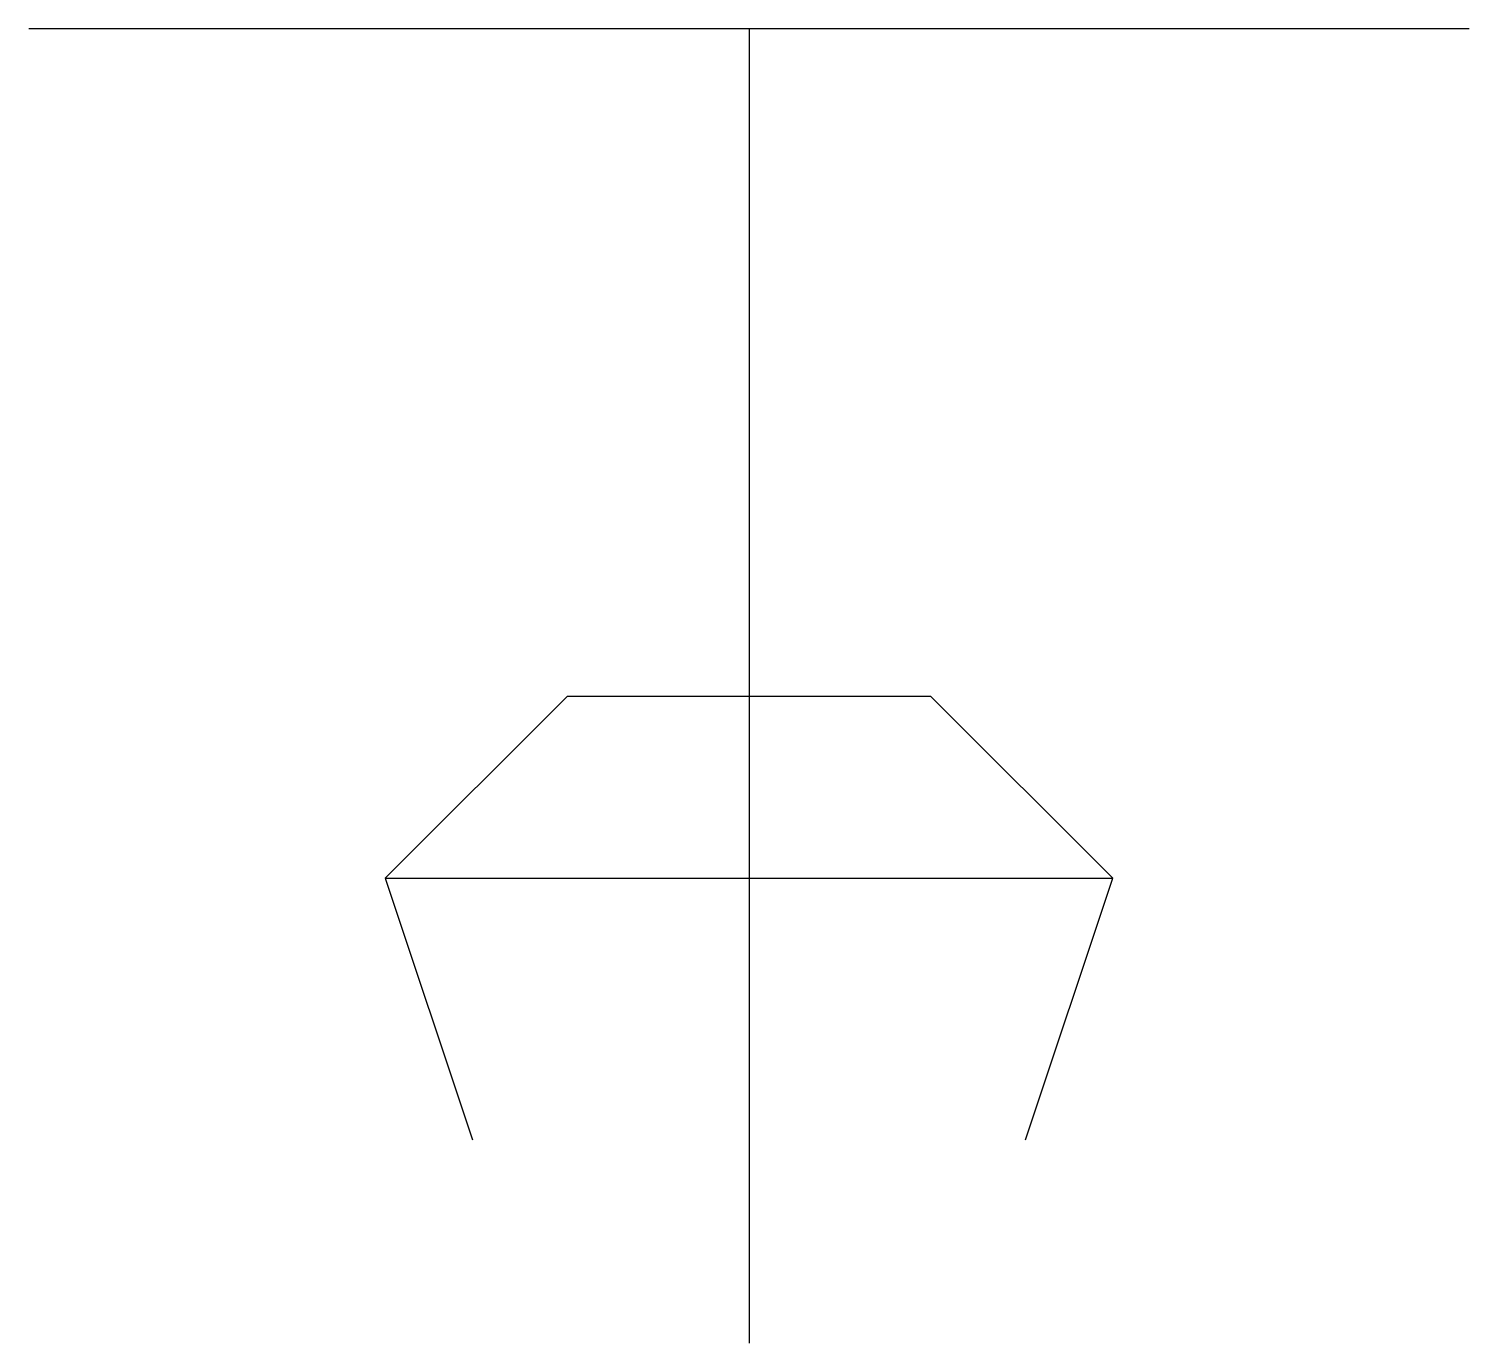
# Model space of a CAD drawing. Extents: x 10602.04 to 10605.34, y 12033.28 to 12036.29.
import ezdxf

# ---------------------------------------------------------------- set-up
doc = ezdxf.new("R2010")
doc.units = 0
doc.header["$LTSCALE"] = 240
for name, color, linetype in [('2C', 7, 'CONTINUOUS'), ('5C', 4, 'CONTINUOUS'), ('8C', 3, 'CONTINUOUS')]:
    doc.layers.add(name, color=color, linetype=linetype)

msp = doc.modelspace()

# ---------------------------------------------------------------- linework, layer by layer
at = {"layer": '2C', "color": 0}
for p, q in [((10603.2688, 12034.7644), (10602.8521, 12034.3477)), ((10604.1023, 12034.7644), (10603.2688, 12034.7644)), ((10603.6856, 12034.7644), (10603.6856, 12033.2825)), ((10604.519, 12034.3477), (10604.1023, 12034.7644)), ((10602.8521, 12034.3477), (10604.519, 12034.3477)), ((10602.8521, 12034.3477), (10603.0518, 12033.7487)), ((10604.3193, 12033.7487), (10604.519, 12034.3477))]:
    msp.add_line(p, q, dxfattribs=at)
at = {"layer": '5C', "color": 0}
msp.add_line((10603.6856, 12036.2943), (10603.6856, 12034.7644), dxfattribs=at)
at = {"layer": '8C', "color": 0}
msp.add_line((10605.3356, 12036.2943), (10602.0356, 12036.2943), dxfattribs=at)

doc.saveas('drawing.dxf')
